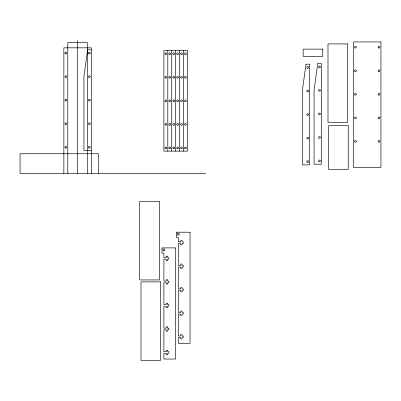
<?xml version="1.0" encoding="UTF-8"?>
<svg xmlns="http://www.w3.org/2000/svg" width="401" height="401" viewBox="0 0 401 401"><rect width="100%" height="100%" fill="white"/><g stroke="black" fill="none" stroke-linecap="round" stroke-linejoin="round"><path stroke-width="0.6" d="M87.618 49.799L83.924 76.606L83.924 150.485L91.313 150.485M87.393 49.799L91.313 49.799M205.728 173.367L20.05 173.367L20.05 153.753L98.506 153.753L98.506 173.367M183.503 50.451L183.503 151.137M179.578 50.451L179.578 151.137M175.653 50.451L175.653 151.137M171.733 50.451L171.733 151.137M167.808 50.451L167.808 151.137M91.313 173.367L91.313 47.834L63.854 47.834L63.854 173.367M87.393 173.367L87.393 42.606L67.779 42.606L67.779 173.367M77.583 40.646L77.583 173.367M305.993 64.18L302.299 90.987L302.299 164.866L309.687 164.866L309.687 64.18L305.993 64.18M317.757 63.528L314.068 90.335L314.068 164.215L321.452 164.215L321.452 63.528L317.757 63.528M380.95 41.955L353.492 41.955L353.492 167.483L380.95 167.483L380.95 41.955M347.607 43.915L327.993 43.915L327.993 122.37L347.607 122.37L347.607 43.915M322.76 49.143L303.146 49.143L303.146 56.335L322.76 56.335L322.76 49.143M187.422 50.451L163.889 50.451L163.889 151.137L187.422 151.137L187.422 50.451M348.258 125.638L328.645 125.638L328.645 169.443L348.258 169.443L348.258 125.638M159.312 201.482L139.698 201.482L139.698 279.938L159.312 279.938L159.312 201.482M190.039 232.209L176.31 232.209L176.31 237.442L178.27 237.442L178.27 241.853L180.625 241.853L180.625 240.515L182.064 240.515L182.064 241.853L183.242 241.853L183.242 243.487L182.064 243.487L182.064 244.826L180.625 244.826L180.625 243.487L178.27 243.487L178.27 265.392L180.625 265.392L180.625 264.048L182.064 264.048L182.064 265.392L183.242 265.392L183.242 267.026L182.064 267.026L182.064 268.364L180.625 268.364L180.625 267.026L178.27 267.026L178.27 288.926L180.625 288.926L180.625 287.587L182.064 287.587L182.064 288.926L183.242 288.926L183.242 290.56L182.064 290.56L182.064 291.903L180.625 291.903L180.625 290.56L178.27 290.56L178.27 312.464L180.625 312.464L180.625 311.126L182.064 311.126L182.064 312.464L183.242 312.464L183.242 314.098L182.064 314.098L182.064 315.437L180.625 315.437L180.625 314.098L178.27 314.098L178.27 336.003L180.625 336.003L180.625 334.66L182.064 334.66L182.064 336.003L183.242 336.003L183.242 337.637L182.064 337.637L182.064 338.975L180.625 338.975L180.625 337.637L178.27 337.637L178.27 343.356L190.039 343.356L190.039 232.209M175.653 247.903L161.924 247.903L161.924 253.131L163.889 253.131L163.889 257.542L166.24 257.542L166.24 256.204L167.678 256.204L167.678 257.542L168.856 257.542L168.856 259.181L167.678 259.181L167.678 260.52L166.24 260.52L166.24 259.181L163.889 259.181L163.889 281.081L166.24 281.081L166.24 279.743L167.678 279.743L167.678 281.081L168.856 281.081L168.856 282.715L167.678 282.715L167.678 284.058L166.24 284.058L166.24 282.715L163.889 282.715L163.889 304.62L166.24 304.62L166.24 303.276L167.678 303.276L167.678 304.62L168.856 304.62L168.856 306.254L167.678 306.254L167.678 307.592L166.24 307.592L166.24 306.254L163.889 306.254L163.889 328.153L166.24 328.153L166.24 326.815L167.678 326.815L167.678 328.153L168.856 328.153L168.856 329.787L167.678 329.787L167.678 331.131L166.24 331.131L166.24 329.787L163.889 329.787L163.889 351.692L166.24 351.692L166.24 350.354L167.678 350.354L167.678 351.692L168.856 351.692L168.856 353.326L167.678 353.326L167.678 354.669L166.24 354.669L166.24 353.326L163.889 353.326L163.889 359.045L175.653 359.045L175.653 247.903M160.616 281.898L141.002 281.898L141.002 360.354L160.616 360.354L160.616 281.898M88.912 147.979A0.882 0.882 0 0 0 90.235 147.217A0.882 0.882 0 0 0 88.912 146.45A0.882 0.882 0 0 0 88.912 147.979M65.373 147.979A0.882 0.882 0 0 0 66.701 147.217A0.882 0.882 0 0 0 65.373 146.45A0.882 0.882 0 0 0 65.373 147.979M88.912 124.44A0.882 0.882 0 0 0 90.235 123.678A0.882 0.882 0 0 0 88.912 122.912A0.882 0.882 0 0 0 88.912 124.44M65.373 124.44A0.882 0.882 0 0 0 66.701 123.678A0.882 0.882 0 0 0 65.373 122.912A0.882 0.882 0 0 0 65.373 124.44M88.912 100.907A0.882 0.882 0 0 0 90.235 100.14A0.882 0.882 0 0 0 88.912 99.378A0.882 0.882 0 0 0 88.912 100.907M65.373 100.907A0.882 0.882 0 0 0 66.701 100.14A0.882 0.882 0 0 0 65.373 99.378A0.882 0.882 0 0 0 65.373 100.907M88.857 77.333A0.882 0.882 0 0 0 90.235 76.666A0.882 0.882 0 0 0 88.967 75.809A0.882 0.882 0 0 0 88.857 77.333M65.323 77.333A0.882 0.882 0 0 0 66.696 76.666A0.882 0.882 0 0 0 65.428 75.809A0.882 0.882 0 0 0 65.323 77.333M88.857 53.799A0.882 0.882 0 0 0 90.235 53.133A0.882 0.882 0 0 0 88.967 52.275A0.882 0.882 0 0 0 88.857 53.799M65.323 53.799A0.882 0.882 0 0 0 66.696 53.133A0.882 0.882 0 0 0 65.428 52.275A0.882 0.882 0 0 0 65.323 53.799M378.549 142.094A0.882 0.882 0 0 0 379.872 141.332A0.882 0.882 0 0 0 378.549 140.566A0.882 0.882 0 0 0 378.549 142.094M355.01 142.094A0.882 0.882 0 0 0 356.334 141.332A0.882 0.882 0 0 0 355.01 140.566A0.882 0.882 0 0 0 355.01 142.094M378.549 118.556A0.882 0.882 0 0 0 379.872 117.794A0.882 0.882 0 0 0 378.549 117.032A0.882 0.882 0 0 0 378.549 118.556M355.01 118.556A0.882 0.882 0 0 0 356.334 117.794A0.882 0.882 0 0 0 355.01 117.032A0.882 0.882 0 0 0 355.01 118.556M378.549 95.022A0.882 0.882 0 0 0 379.872 94.255A0.882 0.882 0 0 0 378.549 93.493A0.882 0.882 0 0 0 378.549 95.022M355.01 95.022A0.882 0.882 0 0 0 356.334 94.255A0.882 0.882 0 0 0 355.01 93.493A0.882 0.882 0 0 0 355.01 95.022M378.494 71.453A0.882 0.882 0 0 0 379.867 70.782A0.882 0.882 0 0 0 378.604 69.924A0.882 0.882 0 0 0 378.494 71.453M354.955 71.453A0.882 0.882 0 0 0 356.334 70.782A0.882 0.882 0 0 0 355.065 69.924A0.882 0.882 0 0 0 354.955 71.453M378.549 47.95A0.882 0.882 0 0 0 379.872 47.183A0.882 0.882 0 0 0 378.549 46.421A0.882 0.882 0 0 0 378.549 47.95M355.01 47.95A0.882 0.882 0 0 0 356.334 47.183A0.882 0.882 0 0 0 355.01 46.421A0.882 0.882 0 0 0 355.01 47.95M163.382 250.74A1.013 1.013 0 0 0 164.901 249.863A1.013 1.013 0 0 0 163.382 248.986A1.013 1.013 0 0 0 163.382 250.74M177.703 235.011A1.013 1.013 0 0 0 179.282 234.244A1.013 1.013 0 0 0 177.828 233.262A1.013 1.013 0 0 0 177.703 235.011M319.051 161.708A0.882 0.882 0 0 0 320.374 160.946A0.882 0.882 0 0 0 319.051 160.179A0.882 0.882 0 0 0 319.051 161.708M319.051 138.175A0.882 0.882 0 0 0 320.374 137.408A0.882 0.882 0 0 0 319.051 136.646A0.882 0.882 0 0 0 319.051 138.175M319.051 114.636A0.882 0.882 0 0 0 320.374 113.869A0.882 0.882 0 0 0 319.051 113.107A0.882 0.882 0 0 0 319.051 114.636M319.051 91.097A0.882 0.882 0 0 0 320.374 90.335A0.882 0.882 0 0 0 319.051 89.568A0.882 0.882 0 0 0 319.051 91.097M318.995 67.528A0.882 0.882 0 0 0 320.374 66.862A0.882 0.882 0 0 0 319.106 66.005A0.882 0.882 0 0 0 318.995 67.528M307.231 68.18A0.882 0.882 0 0 0 308.605 67.513A0.882 0.882 0 0 0 307.336 66.656A0.882 0.882 0 0 0 307.231 68.18M307.281 91.754A0.882 0.882 0 0 0 308.605 90.987A0.882 0.882 0 0 0 307.281 90.225A0.882 0.882 0 0 0 307.281 91.754M307.281 115.287A0.882 0.882 0 0 0 308.605 114.526A0.882 0.882 0 0 0 307.281 113.759A0.882 0.882 0 0 0 307.281 115.287M307.281 138.826A0.882 0.882 0 0 0 308.605 138.059A0.882 0.882 0 0 0 307.281 137.297A0.882 0.882 0 0 0 307.281 138.826M307.281 162.365A0.882 0.882 0 0 0 308.605 161.598A0.882 0.882 0 0 0 307.281 160.836A0.882 0.882 0 0 0 307.281 162.365M184.966 54.451A0.882 0.882 0 0 0 186.345 53.784A0.882 0.882 0 0 0 185.077 52.927A0.882 0.882 0 0 0 184.966 54.451M184.966 77.989A0.882 0.882 0 0 0 186.345 77.323A0.882 0.882 0 0 0 185.077 76.466A0.882 0.882 0 0 0 184.966 77.989M185.021 101.558A0.882 0.882 0 0 0 186.345 100.796A0.882 0.882 0 0 0 185.021 100.029A0.882 0.882 0 0 0 185.021 101.558M185.021 125.097A0.882 0.882 0 0 0 186.345 124.33A0.882 0.882 0 0 0 185.021 123.568A0.882 0.882 0 0 0 185.021 125.097M185.021 148.631A0.882 0.882 0 0 0 186.345 147.869A0.882 0.882 0 0 0 185.021 147.107A0.882 0.882 0 0 0 185.021 148.631M181.097 148.631A0.882 0.882 0 0 0 182.42 147.869A0.882 0.882 0 0 0 181.097 147.107A0.882 0.882 0 0 0 181.097 148.631M181.097 125.097A0.882 0.882 0 0 0 182.42 124.33A0.882 0.882 0 0 0 181.097 123.568A0.882 0.882 0 0 0 181.097 125.097M181.097 101.558A0.882 0.882 0 0 0 182.42 100.796A0.882 0.882 0 0 0 181.097 100.029A0.882 0.882 0 0 0 181.097 101.558M181.046 77.989A0.882 0.882 0 0 0 182.42 77.323A0.882 0.882 0 0 0 181.152 76.466A0.882 0.882 0 0 0 181.046 77.989M181.046 54.451A0.882 0.882 0 0 0 182.42 53.784A0.882 0.882 0 0 0 181.152 52.927A0.882 0.882 0 0 0 181.046 54.451M177.177 148.631A0.882 0.882 0 0 0 178.5 147.869A0.882 0.882 0 0 0 177.177 147.107A0.882 0.882 0 0 0 177.177 148.631M177.177 125.097A0.882 0.882 0 0 0 178.5 124.33A0.882 0.882 0 0 0 177.177 123.568A0.882 0.882 0 0 0 177.177 125.097M177.177 101.558A0.882 0.882 0 0 0 178.5 100.796A0.882 0.882 0 0 0 177.177 100.029A0.882 0.882 0 0 0 177.177 101.558M177.122 77.989A0.882 0.882 0 0 0 178.495 77.323A0.882 0.882 0 0 0 177.232 76.466A0.882 0.882 0 0 0 177.122 77.989M177.122 54.451A0.882 0.882 0 0 0 178.495 53.784A0.882 0.882 0 0 0 177.232 52.927A0.882 0.882 0 0 0 177.122 54.451M173.252 148.631A0.882 0.882 0 0 0 174.575 147.869A0.882 0.882 0 0 0 173.252 147.107A0.882 0.882 0 0 0 173.252 148.631M173.252 125.097A0.882 0.882 0 0 0 174.575 124.33A0.882 0.882 0 0 0 173.252 123.568A0.882 0.882 0 0 0 173.252 125.097M173.252 101.558A0.882 0.882 0 0 0 174.575 100.796A0.882 0.882 0 0 0 173.252 100.029A0.882 0.882 0 0 0 173.252 101.558M173.197 77.989A0.882 0.882 0 0 0 174.575 77.323A0.882 0.882 0 0 0 173.307 76.466A0.882 0.882 0 0 0 173.197 77.989M173.197 54.451A0.882 0.882 0 0 0 174.575 53.784A0.882 0.882 0 0 0 173.307 52.927A0.882 0.882 0 0 0 173.197 54.451M169.332 148.631A0.882 0.882 0 0 0 170.656 147.869A0.882 0.882 0 0 0 169.332 147.107A0.882 0.882 0 0 0 169.332 148.631M169.332 125.097A0.882 0.882 0 0 0 170.656 124.33A0.882 0.882 0 0 0 169.332 123.568A0.882 0.882 0 0 0 169.332 125.097M169.332 101.558A0.882 0.882 0 0 0 170.656 100.796A0.882 0.882 0 0 0 169.332 100.029A0.882 0.882 0 0 0 169.332 101.558M169.277 77.989A0.882 0.882 0 0 0 170.651 77.323A0.882 0.882 0 0 0 169.387 76.466A0.882 0.882 0 0 0 169.277 77.989M169.277 54.451A0.882 0.882 0 0 0 170.651 53.784A0.882 0.882 0 0 0 169.387 52.927A0.882 0.882 0 0 0 169.277 54.451M165.407 148.631A0.882 0.882 0 0 0 166.731 147.869A0.882 0.882 0 0 0 165.407 147.107A0.882 0.882 0 0 0 165.407 148.631M165.407 125.097A0.882 0.882 0 0 0 166.731 124.33A0.882 0.882 0 0 0 165.407 123.568A0.882 0.882 0 0 0 165.407 125.097M165.407 101.558A0.882 0.882 0 0 0 166.731 100.796A0.882 0.882 0 0 0 165.407 100.029A0.882 0.882 0 0 0 165.407 101.558M165.352 77.989A0.882 0.882 0 0 0 166.731 77.323A0.882 0.882 0 0 0 165.463 76.466A0.882 0.882 0 0 0 165.352 77.989M165.352 54.451A0.882 0.882 0 0 0 166.731 53.784A0.882 0.882 0 0 0 165.463 52.927A0.882 0.882 0 0 0 165.352 54.451"/></g></svg>
